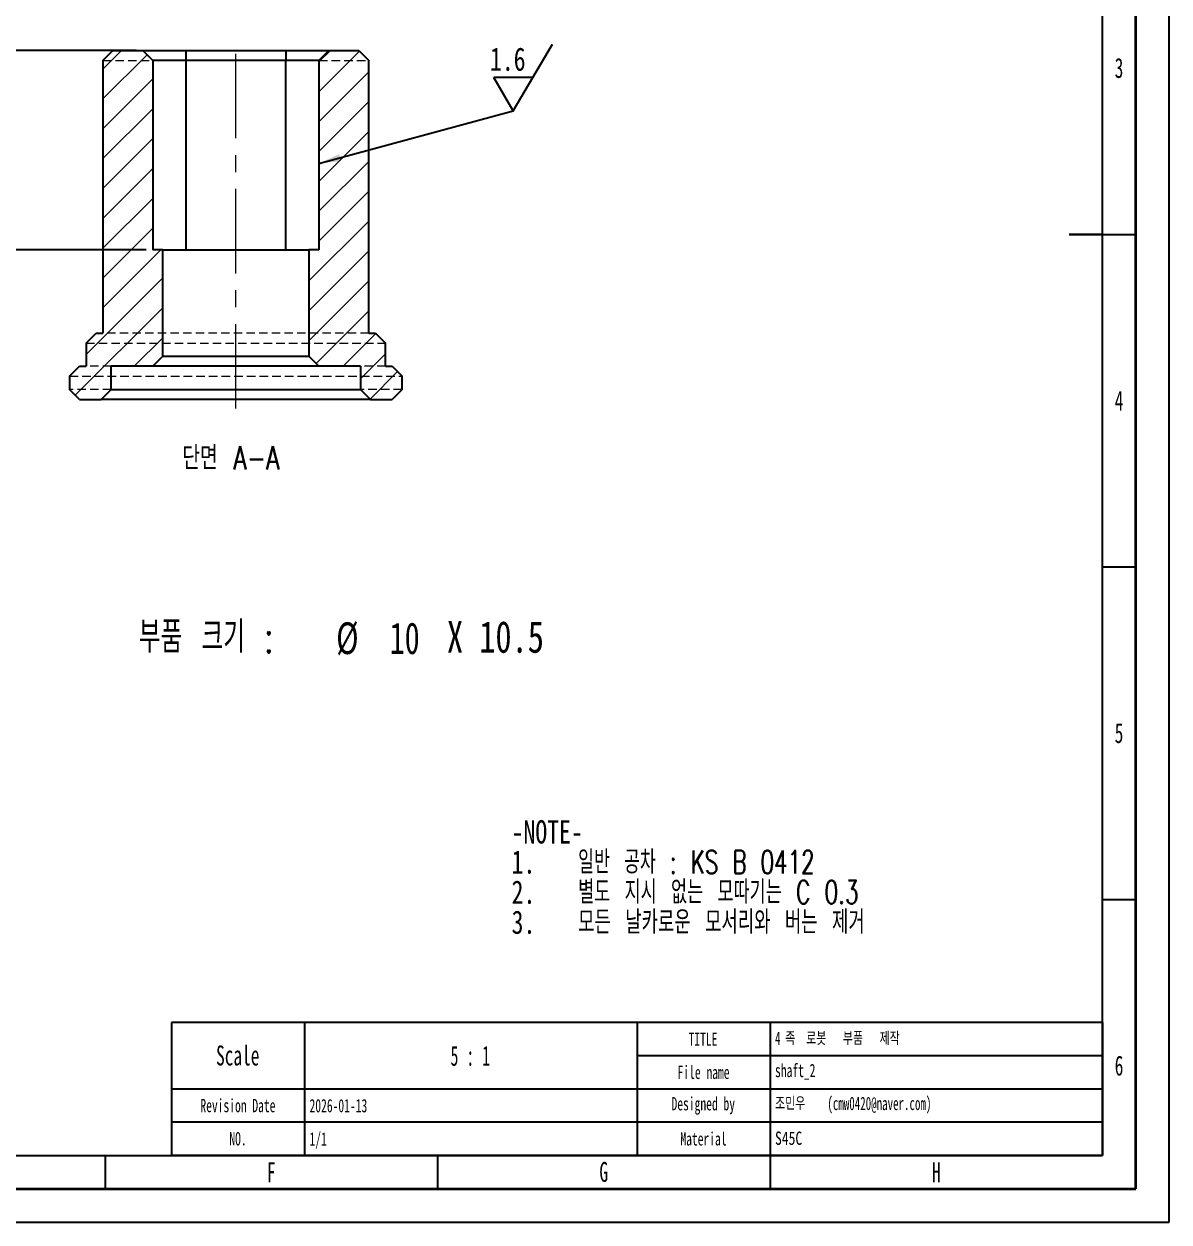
# Model space of a CAD drawing. Header units: millimetres. Extents: x 0 to 420, y 1 to 298.
# Drawn here: x 247.8 to 420, y 1 to 181.1 of the extents above; entities that cross this region are included whole.
import ezdxf

# ---------------------------------------------------------------- set-up
doc = ezdxf.new("R2010")
doc.units = ezdxf.units.MM
doc.linetypes.add('CENTERX2', pattern=[20.32, 12.7, -2.54, 2.54, -2.54])
doc.linetypes.add('HIDDEN', pattern=[1.905, 1.27, -0.635])
for name, color, linetype in [('SLD-0', 179, 'Continuous'), ('가는실선', 7, 'Continuous'), ('절단면', 230, 'Continuous'), ('중심선', 1, 'CENTERX2'), ('치수선', 104, 'Continuous')]:
    doc.layers.add(name, color=color, linetype=linetype)
for name, color, linetype, lineweight in [('도면층1', 4, 'Continuous', 35), ('도면층2', 3, 'Continuous', 25), ('도면층3', 5, 'Continuous', 25)]:
    doc.layers.add(name, color=color, linetype=linetype, lineweight=lineweight)
doc.styles.add('SLDTEXTSTYLE0', font='TXT', dxfattribs={"width": 0.75})
doc.styles.add('SLDTEXTSTYLE1', font='TXT', dxfattribs={"width": 0.678571, "bigfont": 'bigfont'})
doc.styles.add('SLDTEXTSTYLE10', font='TXT', dxfattribs={"width": 0.582911})
doc.styles.add('SLDTEXTSTYLE2', font='TXT', dxfattribs={"width": 0.7})
doc.styles.add('SLDTEXTSTYLE3', font='TXT', dxfattribs={"width": 0.676471, "bigfont": 'bigfont'})
doc.styles.add('SLDTEXTSTYLE4', font='TXT', dxfattribs={"width": 0.684211, "bigfont": 'bigfont'})
doc.styles.add('SLDTEXTSTYLE5', font='TXT', dxfattribs={"width": 0.694444, "bigfont": 'bigfont'})
doc.styles.add('SLDTEXTSTYLE6', font='TXT', dxfattribs={"width": 0.75, "bigfont": 'bigfont'})
doc.styles.add('SLDTEXTSTYLE8', font='TXT', dxfattribs={"width": 0.638186})
doc.styles.add('SLDTEXTSTYLE9', font='TXT', dxfattribs={"width": 0.605})
doc.dimstyles.new('SLDDIMSTYLE0', dxfattribs={"dimtxt": 3.5, "dimasz": 3.302, "dimexe": 0, "dimexo": 0.0625, "dimgap": 0.875, "dimtad": 1, "dimdec": 3, "dimlfac": 0.2, "dimrnd": 1e-09, "dimzin": 12, "dimdsep": 46, "dimtxsty": 'SLDTEXTSTYLE0', "dimsah": 1, "dimcen": 0.09, "dimadec": 0, "dimazin": 3, "dimtfac": 1, "dimtdec": 3, "dimtofl": 0, "dimtmove": 0, "dimatfit": 3, "dimfxl": 1, "dimfrac": 2, "dimtolj": 1, "dimtzin": 12, "dimarcsym": 0})
doc.dimstyles.new('SLDDIMSTYLE7', dxfattribs={"dimtxt": 0.18, "dimasz": 3.302, "dimexe": 0, "dimexo": 0.0625, "dimgap": 0, "dimtad": 0, "dimtih": 1, "dimtoh": 1, "dimdec": 0, "dimrnd": 1e-09, "dimzin": 0, "dimdsep": 46, "dimtxsty": 'Standard', "dimsah": 1, "dimcen": 0.09, "dimadec": 0, "dimazin": 0, "dimtfac": 3.302, "dimtdec": 0, "dimtofl": 0, "dimtmove": 0, "dimatfit": 3, "dimfxl": 1, "dimfrac": 2, "dimtolj": 1, "dimtzin": 0, "dimarcsym": 0})

# ---------------------------------------------------------------- blocks, each defined once
blk = doc.blocks.new('_D_10')
at = {"layer": '치수선', "transparency": 16777216}
for p, q in [((264.67, 177.16), (243.67, 177.16)), ((244.67, 147.16), (244.67, 177.16)), ((266.17, 147.16), (243.67, 147.16))]:
    blk.add_line(p, q, dxfattribs=at)
for points in [[(244.67, 177.16), (244.16, 173.86), (245.18, 173.86)], [(244.67, 147.16), (245.18, 150.47), (244.16, 150.47)]]:
    blk.add_solid(points, dxfattribs=at)
at = {"layer": '치수선', "transparency": 16777216, "insert": (240.16, 160.87), "char_height": 3.5, "attachment_point": 1, "rotation": 90, "style": 'SLDTEXTSTYLE0'}
blk.add_mtext('6', dxfattribs=at)
blk = doc.blocks.new('SW_SFSYMBOL_1')
at = {"layer": '가는실선', "color": 0}
for p, q in [((0, 0), (5.9, 10)), ((0, 0), (-2.95, 5)), ((2.95, 5), (-2.95, 5))]:
    blk.add_line(p, q, dxfattribs=at)
at = {"layer": '가는실선', "color": 0, "insert": (-3.51, 9.51), "char_height": 3.5, "attachment_point": 1, "style": 'SLDTEXTSTYLE0'}
blk.add_mtext('1.6', dxfattribs=at)

msp = doc.modelspace()

# ---------------------------------------------------------------- hatches: boundary and pattern name
at = {"layer": '절단면', "linetype": 'Continuous', "lineweight": 18}
h = msp.add_hatch(dxfattribs=at)
h.set_pattern_fill('ANSI31', color=256, angle=3e-322, style=0)
h.paths.add_polyline_path([(259.4175, 124.6643), (260.9175, 126.1643), (260.9175, 129.6643), (267.1675, 129.6643), (268.6675, 131.1643), (268.6675, 147.1643), (267.1675, 147.1643), (267.1675, 175.6643), (265.6675, 177.1643), (261.1675, 177.1643), (259.6675, 175.6643), (259.6675, 134.6643), (258.6675, 134.6643), (257.1675, 133.1643), (257.1675, 129.6643), (256.1675, 129.6643), (254.6675, 128.1643), (254.6675, 126.1643), (256.1675, 124.6643)], flags=0)
h = msp.add_hatch(dxfattribs=at)
h.set_pattern_fill('ANSI31', color=256, angle=3e-322, style=0)
h.paths.add_polyline_path([(292.1675, 129.6643), (298.4175, 129.6643), (298.4175, 126.1643), (299.9175, 124.6643), (303.1675, 124.6643), (304.6675, 126.1643), (304.6675, 128.1643), (303.1675, 129.6643), (302.1675, 129.6643), (302.1675, 133.1643), (300.6675, 134.6643), (299.6675, 134.6643), (299.6675, 175.6643), (298.1675, 177.1643), (293.6675, 177.1643), (292.1675, 175.6643), (292.1675, 147.1643), (290.6675, 147.1643), (290.6675, 131.1643)], flags=0)

# ---------------------------------------------------------------- linework, layer by layer
at = {"color": 7, "linetype": 'Continuous', "lineweight": 25}
for p, q in [((259.6675, 175.6643), (261.1675, 177.1643)), ((261.1675, 177.1643), (265.6675, 177.1643)), ((265.6675, 177.1643), (267.1675, 175.6643)), ((265.6675, 177.1643), (272.1675, 177.1643)), ((272.1675, 177.1643), (272.1675, 175.6643)), ((272.1675, 177.1643), (287.1675, 177.1643)), ((287.1675, 177.1643), (287.1675, 175.6643)), ((287.1675, 177.1643), (293.6675, 177.1643)), ((292.1675, 175.6643), (293.6675, 177.1643)), ((293.6675, 177.1643), (298.1675, 177.1643)), ((298.1675, 177.1643), (299.6675, 175.6643)), ((259.6675, 175.6643), (259.6675, 134.6643)), ((267.1675, 175.6643), (267.1675, 147.1643)), ((272.1675, 175.6643), (267.1675, 175.6643)), ((272.1675, 175.6643), (272.1675, 147.1643)), ((287.1675, 175.6643), (272.1675, 175.6643)), ((292.1675, 175.6643), (287.1675, 175.6643)), ((287.1675, 147.1643), (287.1675, 175.6643)), ((292.1675, 175.6643), (292.1675, 147.1643)), ((299.6675, 134.6643), (299.6675, 175.6643)), ((268.6675, 147.1643), (267.1675, 147.1643)), ((268.6675, 131.1643), (268.6675, 147.1643)), ((268.6675, 147.1643), (290.6675, 147.1643)), ((290.6675, 147.1643), (290.6675, 131.1643)), ((292.1675, 147.1643), (290.6675, 147.1643)), ((257.1675, 133.1643), (258.6675, 134.6643)), ((258.6675, 134.6643), (259.6675, 134.6643)), ((299.6675, 134.6643), (300.6675, 134.6643)), ((300.6675, 134.6643), (302.1675, 133.1643)), ((257.1675, 133.1643), (257.1675, 129.6643)), ((302.1675, 129.6643), (302.1675, 133.1643)), ((268.6675, 131.1643), (267.1675, 129.6643)), ((268.6675, 131.1643), (290.6675, 131.1643)), ((292.1675, 129.6643), (290.6675, 131.1643)), ((254.6675, 128.1643), (256.1675, 129.6643)), ((254.6675, 128.1643), (254.6675, 126.1643)), ((256.1675, 129.6643), (257.1675, 129.6643)), ((260.9175, 126.1643), (260.9175, 129.6643)), ((267.1675, 129.6643), (260.9175, 129.6643)), ((292.1675, 129.6643), (267.1675, 129.6643)), ((298.4175, 129.6643), (292.1675, 129.6643)), ((298.4175, 129.6643), (298.4175, 126.1643)), ((302.1675, 129.6643), (303.1675, 129.6643)), ((303.1675, 129.6643), (304.6675, 128.1643)), ((304.6675, 126.1643), (304.6675, 128.1643)), ((256.1675, 124.6643), (254.6675, 126.1643)), ((260.9175, 126.1643), (259.4175, 124.6643)), ((260.9175, 126.1643), (298.4175, 126.1643)), ((299.9175, 124.6643), (298.4175, 126.1643)), ((304.6675, 126.1643), (303.1675, 124.6643)), ((256.1675, 124.6643), (259.4175, 124.6643)), ((299.9175, 124.6643), (259.4175, 124.6643)), ((299.9175, 124.6643), (303.1675, 124.6643))]:
    msp.add_line(p, q, dxfattribs=at)
at = {"color": 7, "linetype": 'HIDDEN', "lineweight": 18}
for p, q in [((259.6675, 175.6643), (267.1675, 175.6643)), ((292.1675, 175.6643), (299.6675, 175.6643)), ((299.6675, 134.6643), (259.6675, 134.6643)), ((257.1675, 133.1643), (302.1675, 133.1643)), ((254.6675, 128.1643), (304.6675, 128.1643)), ((260.9175, 129.6643), (257.1675, 129.6643)), ((302.1675, 129.6643), (298.4175, 129.6643)), ((260.9175, 126.1643), (254.6675, 126.1643)), ((304.6675, 126.1643), (298.4175, 126.1643))]:
    msp.add_line(p, q, dxfattribs=at)
at = {"layer": 'SLD-0', "color": 7}
for p, q in [((420, 1), (420, 298)), ((0, 1), (420, 1))]:
    msp.add_line(p, q, dxfattribs=at)
at = {"layer": '도면층1', "color": 7}
for p, q in [((415, 6), (415, 293)), ((5, 6), (415, 6))]:
    msp.add_line(p, q, dxfattribs=at)
at = {"layer": '도면층2', "color": 7}
for p, q in [((410, 11), (410, 288)), ((410, 149.5), (405, 149.5)), ((405, 149.5), (415, 149.5)), ((410, 11), (410, 149.5)), ((410, 149.5), (415, 149.5)), ((410, 99.5), (415, 99.5)), ((410, 49.5), (415, 49.5)), ((10, 11), (410, 11)), ((260, 11), (260, 6)), ((310, 11), (310, 6)), ((360, 11), (360, 6))]:
    msp.add_line(p, q, dxfattribs=at)
at = {"layer": '도면층3', "color": 7}
for p, q in [((410, 31), (270, 31)), ((270, 31), (270, 11)), ((290, 31), (290, 11)), ((340, 31), (340, 11)), ((360, 31), (360, 11)), ((410, 31), (410, 11)), ((410, 26), (340, 26)), ((410, 21), (270, 21)), ((410, 16), (270, 16)), ((410, 11), (270, 11))]:
    msp.add_line(p, q, dxfattribs=at)
at = {"layer": '중심선', "linetype": 'CENTERX2', "lineweight": 18}
msp.add_line((279.6675, 123.3146), (279.6675, 178.1643), dxfattribs=at)

# ---------------------------------------------------------------- block references
at = {"layer": '가는실선'}
msp.add_blockref('SW_SFSYMBOL_1', (321.3921, 168.0884), dxfattribs=at)

# ---------------------------------------------------------------- texts
at = {"layer": 'SLD-0', "color": 7}
for s, insert, char_height, attachment_point, style in [('TITLE', (349.9137, 29.4948), 2, 2, 'SLDTEXTSTYLE8'), ('4', (360.75, 29.6128), 2, 1, 'SLDTEXTSTYLE9'), ('족', (362.2917, 29.61), 2, 1, 'SLDTEXTSTYLE6'), ('로봇', (365.4333, 29.61), 2, 1, 'SLDTEXTSTYLE6'), ('부품', (370.9528, 29.61), 2, 1, 'SLDTEXTSTYLE6'), ('제작', (376.4722, 29.61), 2, 1, 'SLDTEXTSTYLE6'), ('Scale', (279.9563, 27.5432), 3, 2, 'SLDTEXTSTYLE8'), ('File name', (350.0024, 24.5108), 2, 2, 'SLDTEXTSTYLE8'), ('shaft_2', (360.75, 24.7888), 2, 1, 'SLDTEXTSTYLE8'), ('Designed by', (349.9589, 19.7878), 2, 2, 'SLDTEXTSTYLE8'), ('조민우', (360.75, 19.832), 2, 1, 'SLDTEXTSTYLE6'), ('(cmw0420@naver.com)', (368.6222, 19.8348), 2, 1, 'SLDTEXTSTYLE9'), ('Revision Date', (279.9825, 19.5108), 2, 2, 'SLDTEXTSTYLE8'), ('NO.', (279.9962, 14.5288), 2, 2, 'SLDTEXTSTYLE8'), ('Material', (349.991, 14.5108), 2, 2, 'SLDTEXTSTYLE8'), ('S45C', (360.75, 14.607), 2, 1, 'SLDTEXTSTYLE0')]:
    msp.add_mtext(s, dxfattribs=dict(at, insert=insert, char_height=char_height, attachment_point=attachment_point, style=style))
at = {"layer": '가는실선', "attachment_point": 1}
for s, insert, char_height, style in [('부품 크기 :', (265.0899, 91.3609), 4.7625, 'SLDTEXTSTYLE1'), ('%%c', (294.7585, 91.1669), 4.7625, 'SLDTEXTSTYLE2'), ('10', (302.7851, 91.1669), 4.7625, 'SLDTEXTSTYLE2'), ('X 10.5', (311.4149, 91.3609), 4.7625, 'SLDTEXTSTYLE0'), ('-NOTE-', (321.1383, 61.4114), 3.5, 'SLDTEXTSTYLE0'), ('1.', (321.1383, 56.8857), 3.5, 'SLDTEXTSTYLE0'), ('일반 공차 : KS B 0412', (331.1383, 56.8857), 3.5, 'SLDTEXTSTYLE3'), ('2.', (321.1383, 52.36), 3.5, 'SLDTEXTSTYLE0'), ('별도 지시 없는 모따기는 C 0.3', (331.1383, 52.36), 3.5, 'SLDTEXTSTYLE4'), ('3.', (321.1383, 47.8343), 3.5, 'SLDTEXTSTYLE0'), ('모든 날카로운 모서리와 버는 제거', (331.1383, 47.8343), 3.5, 'SLDTEXTSTYLE5')]:
    msp.add_mtext(s, dxfattribs=dict(at, insert=insert, char_height=char_height, style=style))
at = {"layer": '도면층2', "color": 7}
for s, insert, char_height, attachment_point, style in [('3', (412.4784, 176.0237), 3, 2, 'SLDTEXTSTYLE8'), ('4', (412.4784, 125.9922), 3, 2, 'SLDTEXTSTYLE8'), ('5', (412.4784, 76.0177), 3, 2, 'SLDTEXTSTYLE8'), ('5 : 1', (314.9243, 27.4982), 3, 2, 'SLDTEXTSTYLE10'), ('6', (412.4784, 26.0237), 3, 2, 'SLDTEXTSTYLE8'), ('2026-01-13', (290.75, 19.4988), 2, 1, 'SLDTEXTSTYLE8'), ('1/1', (290.75, 14.4988), 2, 1, 'SLDTEXTSTYLE8'), ('F', (285.008, 9.9922), 3, 2, 'SLDTEXTSTYLE8'), ('G', (334.9916, 10.0432), 3, 2, 'SLDTEXTSTYLE8'), ('H', (385.0135, 9.9922), 3, 2, 'SLDTEXTSTYLE8')]:
    msp.add_mtext(s, dxfattribs=dict(at, insert=insert, char_height=char_height, attachment_point=attachment_point, style=style))
at = {"layer": '절단면', "insert": (278.9457, 117.6504), "char_height": 3.5, "attachment_point": 2, "style": 'SLDTEXTSTYLE6'}
msp.add_mtext('단면 A-A', dxfattribs=at)

# ---------------------------------------------------------------- dimensions: what is measured, and where the dimension line sits
at = {"layer": '치수선'}
dim = msp.add_linear_dim(base=(244.6675, 177.1643), p1=(267.1675, 147.1643), p2=(265.6675, 177.1643), angle=90, dimstyle='SLDDIMSTYLE0', dxfattribs=at)
dim.commit()
dim.dimension.update_dxf_attribs({"geometry": '_D_10', "text_midpoint": (244.6675, 162.1643), "dimtype": 160})

# ---------------------------------------------------------------- leaders
at = {"layer": '가는실선'}
msp.add_leader([(292.1675, 160.1722), (321.3921, 168.0884)], dimstyle='SLDDIMSTYLE7', dxfattribs=at)

doc.saveas('drawing.dxf')
